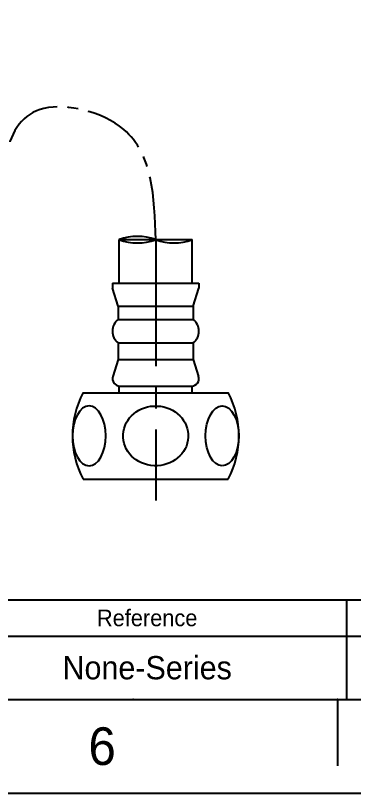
# Model space of a CAD drawing. Extents: x 8168 to 8762, y -18775 to -18355.
# Drawn here: x 8557.7 to 8608.5, y -18774.9 to -18657.9 of the extents above; entities that cross this region are included whole.
import ezdxf

# ---------------------------------------------------------------- set-up
doc = ezdxf.new("R2010")
doc.units = 0
doc.header["$MEASUREMENT"] = 0
doc.linetypes.add('CENTER2', pattern=[28.575, 19.05, -3.175, 3.175, -3.175])
doc.layers.get('0').update_dxf_attribs({"linetype": 'CONTINUOUS'})
for name, color, linetype in [('CENTER', 1, 'CENTER2'), ('FORM', 7, 'CONTINUOUS'), ('TEXT', 2, 'CONTINUOUS')]:
    doc.layers.add(name, color=color, linetype=linetype)
doc.styles.get("Standard").update_dxf_attribs({"font": ''})
doc.styles.get('Standard').set_extended_font_data('Gulim')

msp = doc.modelspace()

# ---------------------------------------------------------------- linework, layer by layer
for p, q in [((8573.26, -18691.58), (8584.26, -18691.58)), ((8573.26, -18698.1), (8573.26, -18691.58)), ((8584.26, -18698.1), (8584.26, -18691.58)), ((8572.26, -18698.1), (8585.26, -18698.1)), ((8572.26, -18698.1), (8572.26, -18698.86)), ((8585.26, -18698.1), (8585.26, -18698.86)), ((8573.11, -18701.6), (8572.26, -18698.86)), ((8584.41, -18701.6), (8585.26, -18698.86)), ((8573.11, -18701.6), (8573.11, -18703.6)), ((8573.11, -18701.6), (8584.41, -18701.6)), ((8584.41, -18701.6), (8584.41, -18703.6)), ((8573.11, -18703.6), (8584.41, -18703.6)), ((8573.11, -18707.1), (8584.41, -18707.1)), ((8573.11, -18707.1), (8573.11, -18709.6)), ((8584.41, -18707.1), (8584.41, -18709.6)), ((8573.11, -18709.6), (8572.31, -18712.17)), ((8573.11, -18709.6), (8584.41, -18709.6)), ((8584.41, -18709.6), (8585.21, -18712.17)), ((8573.26, -18714.6), (8573.26, -18713.59)), ((8573.36, -18713.6), (8584.16, -18713.6)), ((8584.26, -18714.6), (8584.26, -18713.59)), ((8567.86, -18714.6), (8589.65, -18714.6)), ((8567.86, -18727.6), (8581.26, -18727.6)), ((8581.26, -18727.6), (8589.65, -18727.6)), ((8181.82, -18760.75), (8747.48, -18760.75)), ((8606.07, -18760.75), (8606.07, -18770.75))]:
    msp.add_line(p, q)
msp.add_lwpolyline([(8167.68, -18354.89), (8761.62, -18354.89), (8761.62, -18774.89), (8167.68, -18774.89)], close=True)
for centre, radius, start, end in [((8576.01, -18698.89), 7.81, 69.3903, 110.6097), ((8576.01, -18684.27), 7.81, 249.3903, 290.6097), ((8581.51, -18684.27), 7.81, 249.3903, 290.6097), ((8574.48, -18705.35), 2.23, 128.187, 231.813), ((8583.03, -18705.35), 2.23, 308.187, 51.813), ((8573.36, -18712.5), 1.1, 162.7229, 270), ((8584.16, -18712.5), 1.1, 270, 17.2771), ((8580.12, -18721.1), 13.88, 152.0652, 207.9348), ((8577.39, -18721.1), 13.88, 332.0652, 27.9348)]:
    msp.add_arc(centre, radius, start, end)
at = {"extrusion": (0, 0, -1)}
msp.add_ellipse((8568.75, -18721.1), major_axis=(0, -4.5), ratio=0.554466, dxfattribs=at)
msp.add_ellipse((8578.76, -18721.1), major_axis=(-4.9, 0), ratio=0.918558, start_param=-1.522557, end_param=4.758585, dxfattribs=at)
msp.add_ellipse((8588.76, -18721.1), major_axis=(0, -4.5), ratio=0.554466)
for p in [(8575.36, -18760.75), (8606.07, -18760.75)]:
    msp.add_point(p)
at = {"layer": 'CENTER', "color": 1, "linetype": 'CENTER2'}
msp.add_line((8578.76, -18691.58), (8578.76, -18730.8), dxfattribs=at)
at = {"layer": 'CENTER', "color": 1, "linetype": 'CENTER2', "ltscale": 0.5}
msp.add_spline([(8578.76, -18691.58), (8573.95, -18675.01), (8561.97, -18671.84), (8549.36, -18716.17), (8535.67, -18717.94), (8528.43, -18690.92), (8528.49, -18680.36, 0)], degree=3, dxfattribs=at)
at = {"layer": 'FORM'}
for p, q in [((8476.98, -18745.75), (8747.48, -18745.75)), ((8607.48, -18760.75), (8607.48, -18745.75)), ((8607.48, -18760.75), (8607.48, -18745.75)), ((8607.48, -18760.75), (8607.48, -18745.75)), ((8476.98, -18751.25), (8687.48, -18751.25))]:
    msp.add_line(p, q, dxfattribs=at)

# ---------------------------------------------------------------- texts
at = {"insert": (8570.71, -18767.82), "char_height": 5.66, "attachment_point": 5}
msp.add_mtext_dynamic_manual_height_columns('6', width=50, gutter_width=12.5, heights=[0], dxfattribs=at)
at = {"layer": 'TEXT', "attachment_point": 5}
for s, insert, char_height in [('Reference', (8577.48, -18748.5), 2.5), ('None-Series', (8577.48, -18756), 3.5)]:
    msp.add_mtext_dynamic_manual_height_columns(s, width=60, gutter_width=12.5, heights=[0], dxfattribs=dict(at, insert=insert, char_height=char_height))

doc.saveas('drawing.dxf')
